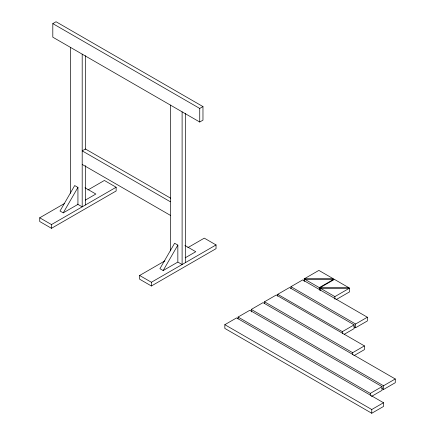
<?xml version="1.0" encoding="UTF-8"?>
<svg xmlns="http://www.w3.org/2000/svg" width="435" height="435" viewBox="0 0 435 435"><rect width="100%" height="100%" fill="white"/><g stroke="black" fill="none" stroke-linecap="round" stroke-linejoin="round"><path stroke-width="0.65" d="M63.238 212.867L77.936 187.42L74.7 185.555L60.008 211.002L63.238 212.867L77.936 204.385L77.936 187.42M163.152 270.554L177.844 245.106L174.614 243.236L159.917 268.689L163.152 270.554L177.844 262.071L177.844 245.106M52.809 23.615L56.039 21.75L202.971 106.58L202.971 120.152L199.736 122.017L52.809 37.187L52.809 23.615L199.736 108.445L202.971 106.58M87.924 189.964L104.378 180.465L116.134 187.251L116.134 190.987L51.488 228.31L39.732 221.524L39.732 217.788L64.418 203.536M85.282 200.143L95.858 194.037L84.988 187.762M39.732 217.788L51.488 224.574L116.134 187.251M187.833 247.651L204.292 238.146L216.043 244.932L216.043 248.668L151.396 285.991L139.64 279.205L139.64 275.475L164.914 260.88M185.19 257.83L195.772 251.718L184.897 245.443M139.64 275.475L151.396 282.261L216.043 244.932M224.83 324.689L236.586 317.903L383.512 402.734L383.512 406.464L371.762 413.25L224.83 328.42L224.83 324.689L371.762 409.52L383.512 402.734M238.054 318.92L238.054 317.055L249.81 310.269L382.044 386.612L382.044 390.347L371.463 396.454M251.278 311.911L251.278 309.421L263.034 302.635L395.268 378.977L395.268 382.713L383.512 389.499L381.751 388.482M264.502 303.652L264.502 301.787L276.258 295.001L364.41 345.896L364.41 349.631L353.834 355.738M304.174 278.884L318.866 270.401L333.558 278.884L304.174 278.884L304.174 281.369M277.726 296.186L277.726 294.321L289.482 287.535L354.128 324.858L354.128 328.594L344.139 334.363M290.95 288.552L290.95 286.687L302.706 279.901L367.352 317.224L367.352 320.959L355.596 327.745L353.834 326.723M304.614 279.139L319.306 287.622L333.998 279.139L304.614 279.139L304.614 281.005M319.747 287.872L334.439 279.39L349.131 287.872L319.747 287.872L319.747 289.743M320.187 290.618L320.187 288.128L334.879 296.61L349.571 288.128L349.571 291.863L336.054 299.666M277.726 294.321L342.372 331.644L354.128 324.858M290.95 286.687L355.596 324.01L367.352 317.224M264.502 301.787L352.66 352.682L364.41 345.896M238.054 317.055L370.288 393.398L382.044 386.612M251.278 309.421L383.512 385.763L395.268 378.977M320.187 288.128L349.571 288.128M170.645 198.191L85.429 148.993L82.193 150.858L170.351 201.758M82.193 164.43L170.351 215.33M77.495 204.135L82.193 206.848L82.193 54.152M177.991 262.153L182.107 264.529L182.107 111.838M383.512 385.763L383.512 389.499M371.762 409.52L371.762 413.25M370.288 393.398L370.288 395.268M355.596 324.01L355.596 327.745M352.66 352.682L352.66 354.547M342.372 331.644L342.372 333.514M334.879 296.61L334.879 299.101M319.306 287.622L319.306 290.107M199.736 108.445L199.736 122.017M185.337 113.366L185.337 262.664M170.351 105.052L170.351 250.957M151.396 282.261L151.396 285.991M85.429 55.68L85.429 149.33M85.429 165.621L85.429 204.983M70.443 47.366L70.443 193.276M51.488 224.574L51.488 228.31"/></g></svg>
